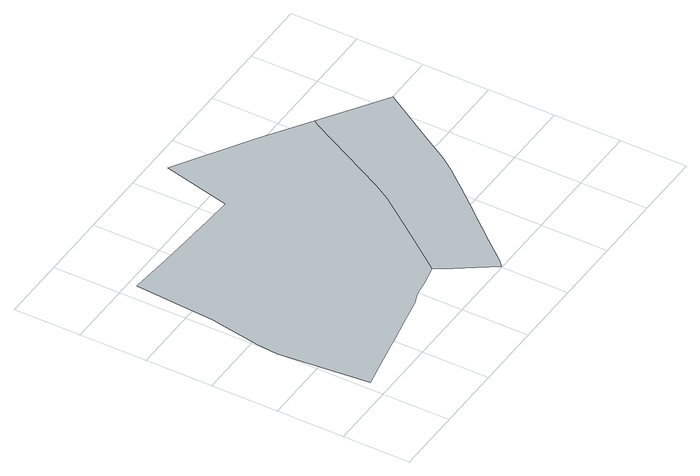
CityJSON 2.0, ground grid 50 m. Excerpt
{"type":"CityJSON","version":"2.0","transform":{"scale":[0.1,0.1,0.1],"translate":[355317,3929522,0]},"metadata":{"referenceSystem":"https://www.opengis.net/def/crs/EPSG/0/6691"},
"CityObjects":{
"object1":{"type":"GenericCityObject","attributes":{"function":"9","validFromType":"3","custodian":"神奈川県","notificationNumber":"神奈川県告示第11号","prefecture":"14","city":"14150","floorAreaRate":2},"geometry":[{"type":"MultiSurface","lod":"1","boundaries":[[[0,1,2,3,4,5,6,7,8,9,10,11,12,13,14,15,16,17,18,19,20,21,22,23,24,25,26,27,28,29]]]}]},
"object2":{"type":"GenericCityObject","attributes":{"function":"10","validFromType":"3","custodian":"神奈川県","notificationNumber":"神奈川県告示第1107号","prefecture":"14","city":"14150","floorAreaRate":4},"geometry":[{"type":"MultiSurface","lod":"1","boundaries":[[[30,31,32,33,34,35,36,37,38,39,40,41,42,43,44,4,3,2,1,0,29]]]}]}
},
"vertices":[
[1460,652,0],[1719,1004,0],[1797,1138,0],[2121,1768,0],[2151,1812,0],[1806,2040,0],[1252,2383,0],[1132,1876,0],[925,1886,0],[439,1917,0],[119,1941,0],[98,1631,0],[81,1340,0],[70,1271,0],[23,1025,0],[15,965,0],[10,922,0],[1,804,0],[66,134,0],[265,174,0],[453,211,0],[525,226,0],[693,261,0],[767,276,0],[888,300,0],[905,303,0],[962,323,0],[1001,336,0],[1101,351,0],[1255,383,0],
[1333,269,0],[1513,8,0],[1556,52,0],[1732,261,0],[1735,264,0],[1884,442,0],[1893,452,0],[2056,644,0],[2161,769,0],[2172,782,0],[2257,902,0],[2386,1114,0],[2431,1187,0],[2478,1265,0],[2621,1497,0]
]}
